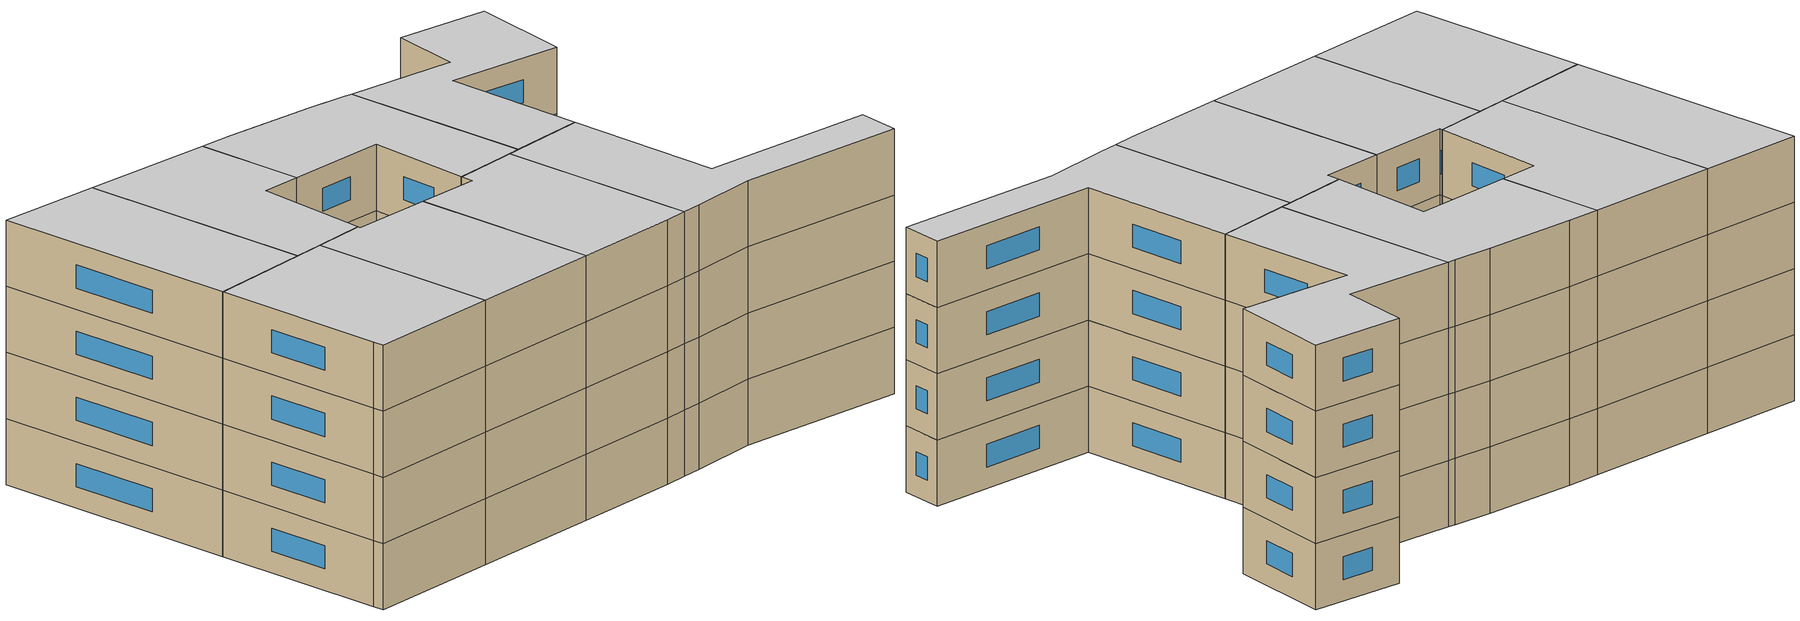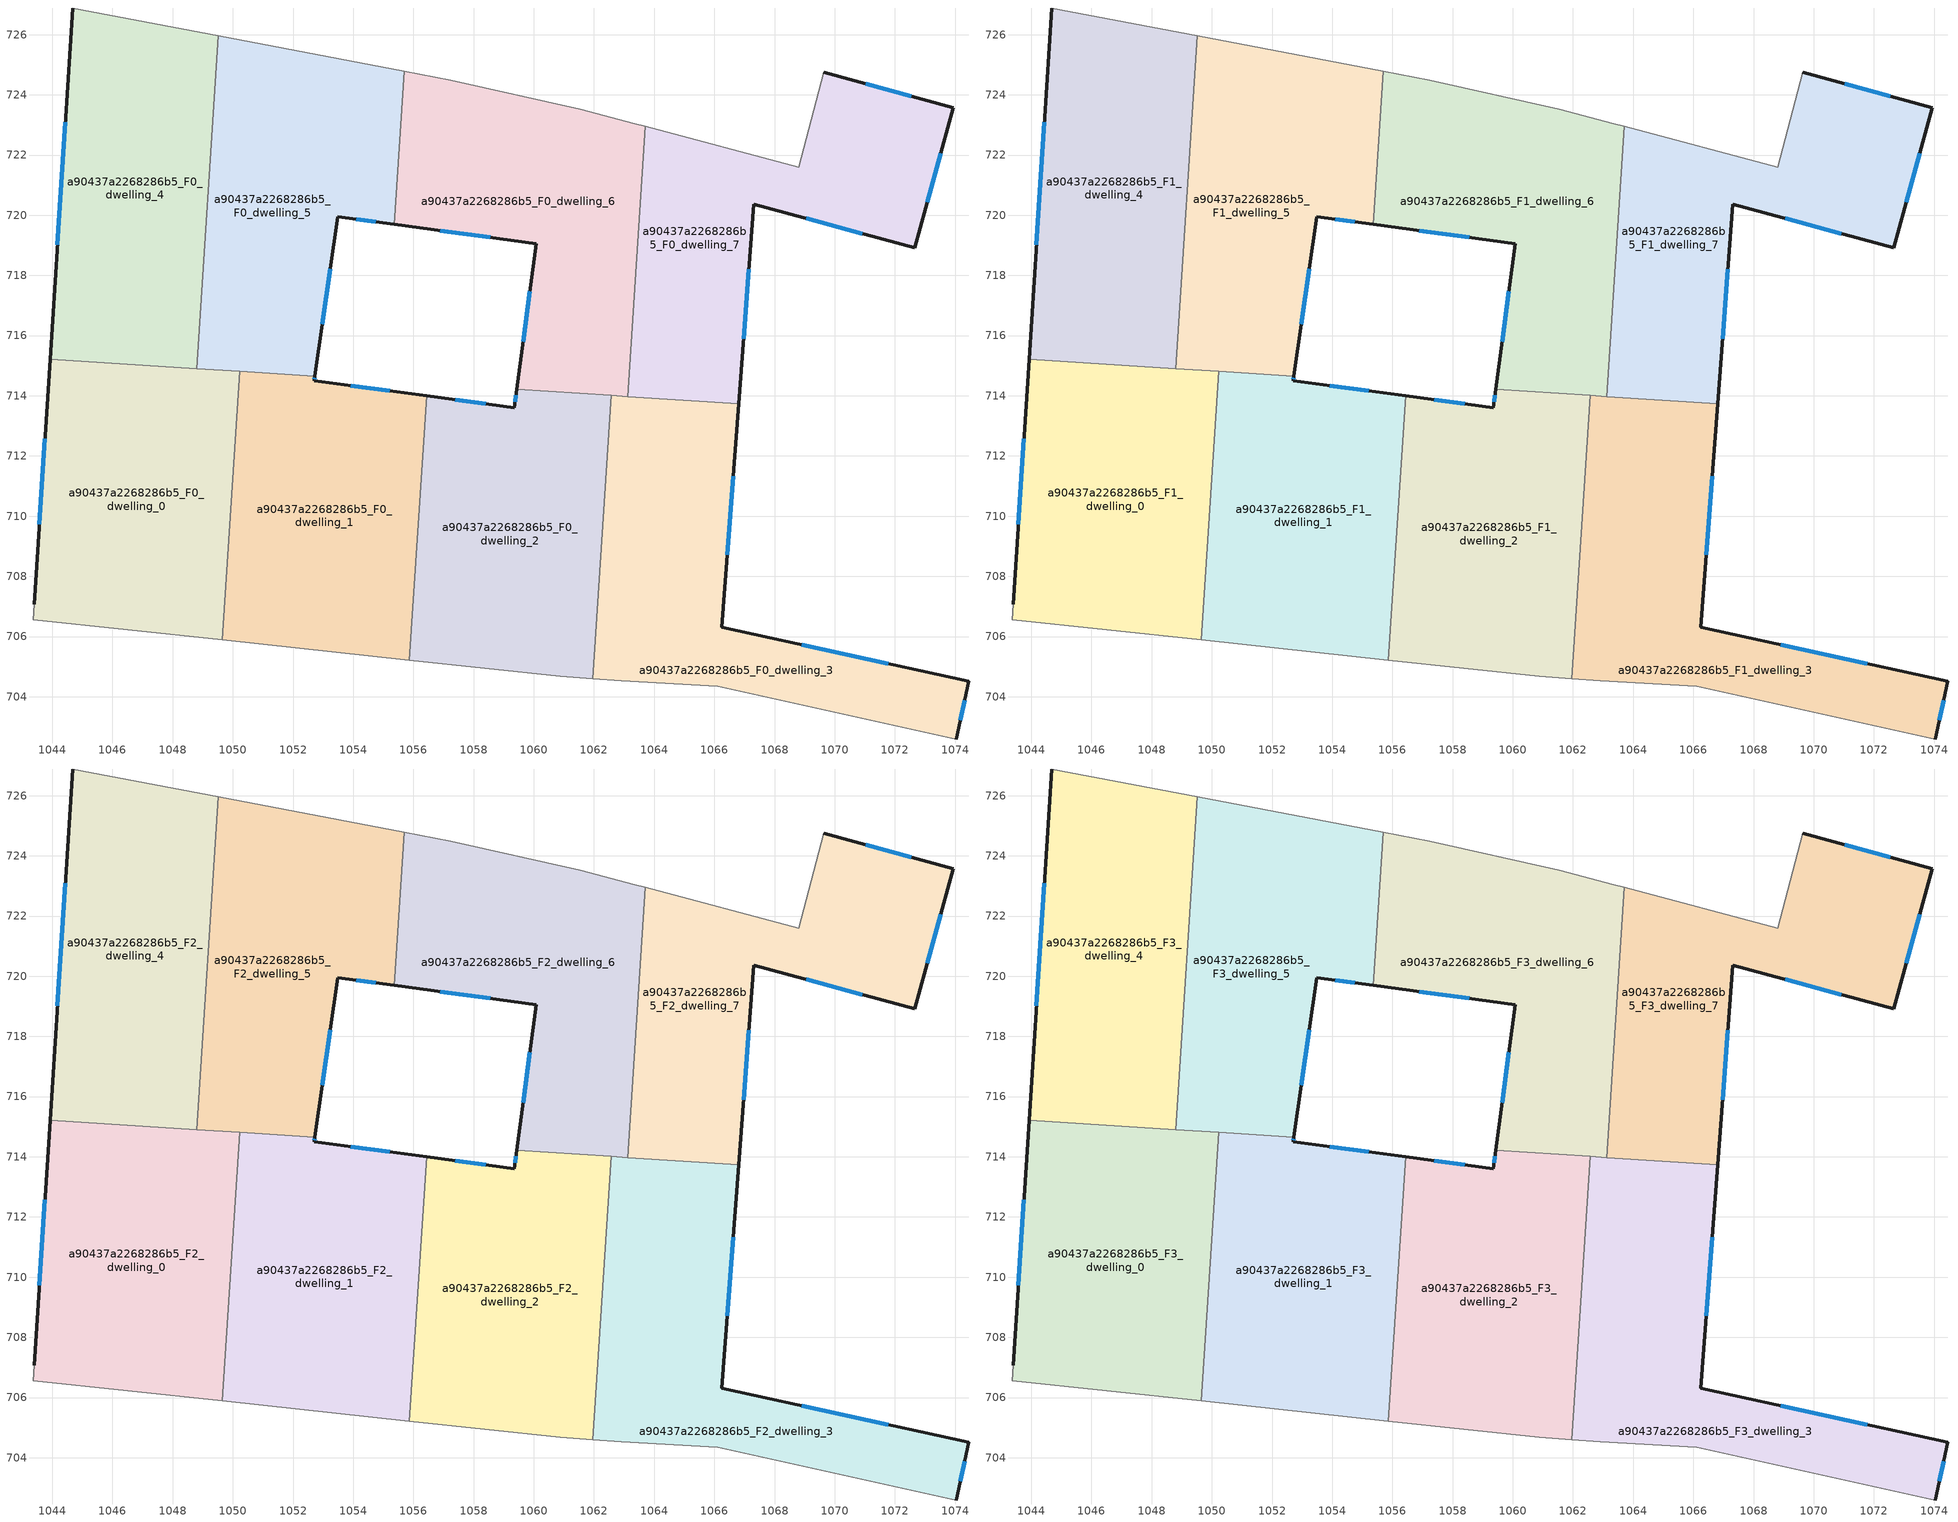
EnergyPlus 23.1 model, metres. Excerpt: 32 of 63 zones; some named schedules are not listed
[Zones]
a90437a2268286b5_F0_dwelling_0
 floor ground (EU_floor_Construction): 1050.23,714.81 1049.66,705.89 1043.37,706.57 1043.4,707.08 1043.93,715.22 z0
 wall outside (EU_wall_Construction): 1043.93,715.22 1043.4,707.08 z0:3
 wall to a90437a2268286b5_F0_dwelling_1 (EU_wall_Construction): 1049.66,705.89 1050.23,714.81 z0:3
 wall adiabatic (EU_wall_Construction): 1043.4,707.08 1043.37,706.57 1049.66,705.89 z0:3
 wall to a90437a2268286b5_F0_dwelling_4 (EU_wall_Construction): 1048.8,714.9 1043.93,715.22 z0:3
 wall to a90437a2268286b5_F0_dwelling_5 (EU_wall_Construction): 1050.23,714.81 1048.8,714.9 z0:3
 window (EU_Window_Construction): 1043.76,712.57 1043.57,709.72 z0.98:2.02
a90437a2268286b5_F0_dwelling_1
 floor ground (EU_floor_Construction): 1056.44,714 1055.87,705.22 1049.66,705.89 1050.23,714.81 1052.72,714.65 1052.7,714.5 z0
 wall outside (EU_wall_Construction): 1056.44,714 1052.7,714.5 1052.72,714.65 z0:3
 wall to a90437a2268286b5_F0_dwelling_2 (EU_wall_Construction): 1055.87,705.22 1056.44,714 z0:3
 wall adiabatic (EU_wall_Construction): 1049.66,705.89 1055.87,705.22 z0:3
 wall to a90437a2268286b5_F0_dwelling_5 (EU_wall_Construction): 1052.72,714.65 1050.23,714.81 z0:3
 window (EU_Window_Construction): 1052.71,714.55 1052.72,714.6 / 1055.22,714.16 1053.92,714.34 z0.98:2.02
a90437a2268286b5_F0_dwelling_2
 floor ground (EU_floor_Construction): 1062.57,714.01 1061.96,704.59 1060.88,704.67 1055.87,705.22 1056.44,714 1059.35,713.61 1059.43,714.21 z0
 wall outside (EU_wall_Construction): 1059.43,714.21 1059.35,713.61 1056.44,714 z0:3
 wall to a90437a2268286b5_F0_dwelling_3 (EU_wall_Construction): 1061.96,704.59 1062.57,714.01 z0:3
 wall adiabatic (EU_wall_Construction): 1055.87,705.22 1060.88,704.67 1061.96,704.59 z0:3
 wall to a90437a2268286b5_F0_dwelling_6 (EU_wall_Construction): 1062.57,714.01 1059.43,714.21 z0:3
 window (EU_Window_Construction): 1058.4,713.73 1057.39,713.87 / 1059.41,714.02 1059.38,713.8 z0.98:2.02
a90437a2268286b5_F0_dwelling_3
 floor ground (EU_floor_Construction): 1066.81,713.74 1066.24,706.3 1074.45,704.51 1074.03,702.59 1066.11,704.36 1062.9,704.53 1061.96,704.59 1062.57,714.01 z0
 wall outside (EU_wall_Construction): 1074.03,702.59 1074.45,704.51 1066.24,706.3 1066.81,713.74 z0:3
 wall adiabatic (EU_wall_Construction): 1061.96,704.59 1062.9,704.53 1066.11,704.36 1074.03,702.59 z0:3
 wall to a90437a2268286b5_F0_dwelling_7 (EU_wall_Construction): 1066.81,713.74 1063.13,713.97 z0:3
 wall to a90437a2268286b5_F0_dwelling_6 (EU_wall_Construction): 1063.13,713.97 1062.57,714.01 z0:3
 window (EU_Window_Construction): 1066.43,708.72 1066.62,711.32 / 1071.78,705.1 1068.91,705.72 / 1074.17,703.22 1074.31,703.89 z0.98:2.02
a90437a2268286b5_F0_dwelling_4
 floor ground (EU_floor_Construction): 1049.52,725.96 1048.8,714.9 1043.93,715.22 1044.68,726.88 z0
 wall outside (EU_wall_Construction): 1044.68,726.88 1043.93,715.22 z0:3
 wall to a90437a2268286b5_F0_dwelling_5 (EU_wall_Construction): 1048.8,714.9 1049.52,725.96 z0:3
 wall adiabatic (EU_wall_Construction): 1049.52,725.96 1044.68,726.88 z0:3
 window (EU_Window_Construction): 1044.44,723.09 1044.17,719.01 z0.98:2.02
a90437a2268286b5_F0_dwelling_5
 floor ground (EU_floor_Construction): 1055.69,724.78 1055.36,719.7 1053.49,719.96 1052.72,714.65 1048.8,714.9 1049.52,725.96 z0
 wall outside (EU_wall_Construction): 1052.72,714.65 1053.49,719.96 1055.36,719.7 z0:3
 wall adiabatic (EU_wall_Construction): 1055.69,724.78 1049.52,725.96 z0:3
 wall to a90437a2268286b5_F0_dwelling_6 (EU_wall_Construction): 1055.36,719.7 1055.69,724.78 z0:3
 window (EU_Window_Construction): 1054.1,719.87 1054.76,719.78 / 1052.97,716.37 1053.24,718.23 z0.98:2.02
a90437a2268286b5_F0_dwelling_6
 floor ground (EU_floor_Construction): 1063.36,723.04 1063.71,722.95 1063.13,713.97 1059.43,714.21 1060.08,719.05 1055.36,719.7 1055.69,724.78 1057.24,724.49 1061.54,723.52 z0
 wall outside (EU_wall_Construction): 1055.36,719.7 1060.08,719.05 1059.43,714.21 z0:3
 wall adiabatic (EU_wall_Construction): 1063.71,722.95 1063.36,723.04 1061.54,723.52 1057.24,724.49 1055.69,724.78 z0:3
 wall to a90437a2268286b5_F0_dwelling_7 (EU_wall_Construction): 1063.13,713.97 1063.71,722.95 z0:3
 window (EU_Window_Construction): 1059.87,717.48 1059.64,715.79 / 1056.9,719.49 1058.55,719.26 z0.98:2.02
a90437a2268286b5_F0_dwelling_7
 floor ground (EU_floor_Construction): 1073.93,723.57 1072.66,718.91 1067.31,720.36 1066.81,713.74 1063.13,713.97 1063.71,722.95 1068.8,721.59 1069.64,724.74 z0
 wall outside (EU_wall_Construction): 1066.81,713.74 1067.31,720.36 1072.66,718.91 1073.93,723.57 1069.64,724.74 z0:3
 wall adiabatic (EU_wall_Construction): 1069.64,724.74 1068.8,721.59 1063.71,722.95 z0:3
 window (EU_Window_Construction): 1066.97,715.89 1067.15,718.21 / 1072.54,723.95 1071.04,724.36 / 1073.07,720.43 1073.52,722.06 / 1069.05,719.89 1070.92,719.39 z0.98:2.02
a90437a2268286b5_F1_dwelling_0
 floor to a90437a2268286b5_F0_dwelling_0 (EU_floor_Construction): 1050.23,714.81 1049.66,705.89 1043.37,706.57 1043.4,707.08 1043.93,715.22 z3
 wall outside (EU_wall_Construction): 1043.93,715.22 1043.4,707.08 z3:6
 wall to a90437a2268286b5_F1_dwelling_1 (EU_wall_Construction): 1049.66,705.89 1050.23,714.81 z3:6
 wall adiabatic (EU_wall_Construction): 1043.4,707.08 1043.37,706.57 1049.66,705.89 z3:6
 wall to a90437a2268286b5_F1_dwelling_4 (EU_wall_Construction): 1048.8,714.9 1043.93,715.22 z3:6
 wall to a90437a2268286b5_F1_dwelling_5 (EU_wall_Construction): 1050.23,714.81 1048.8,714.9 z3:6
 window (EU_Window_Construction): 1043.76,712.57 1043.57,709.72 z3.98:5.02
a90437a2268286b5_F1_dwelling_1
 floor to a90437a2268286b5_F0_dwelling_1 (EU_floor_Construction): 1056.44,714 1055.87,705.22 1049.66,705.89 1050.23,714.81 1052.72,714.65 1052.7,714.5 z3
 wall outside (EU_wall_Construction): 1056.44,714 1052.7,714.5 1052.72,714.65 z3:6
 wall to a90437a2268286b5_F1_dwelling_2 (EU_wall_Construction): 1055.87,705.22 1056.44,714 z3:6
 wall adiabatic (EU_wall_Construction): 1049.66,705.89 1055.87,705.22 z3:6
 wall to a90437a2268286b5_F1_dwelling_5 (EU_wall_Construction): 1052.72,714.65 1050.23,714.81 z3:6
 window (EU_Window_Construction): 1052.71,714.55 1052.72,714.6 / 1055.22,714.16 1053.92,714.34 z3.98:5.02
a90437a2268286b5_F1_dwelling_2
 floor to a90437a2268286b5_F0_dwelling_2 (EU_floor_Construction): 1062.57,714.01 1061.96,704.59 1060.88,704.67 1055.87,705.22 1056.44,714 1059.35,713.61 1059.43,714.21 z3
 wall outside (EU_wall_Construction): 1059.43,714.21 1059.35,713.61 1056.44,714 z3:6
 wall to a90437a2268286b5_F1_dwelling_3 (EU_wall_Construction): 1061.96,704.59 1062.57,714.01 z3:6
 wall adiabatic (EU_wall_Construction): 1055.87,705.22 1060.88,704.67 1061.96,704.59 z3:6
 wall to a90437a2268286b5_F1_dwelling_6 (EU_wall_Construction): 1062.57,714.01 1059.43,714.21 z3:6
 window (EU_Window_Construction): 1058.4,713.73 1057.39,713.87 / 1059.41,714.02 1059.38,713.8 z3.98:5.02
a90437a2268286b5_F1_dwelling_3
 floor to a90437a2268286b5_F0_dwelling_3 (EU_floor_Construction): 1066.81,713.74 1066.24,706.3 1074.45,704.51 1074.03,702.59 1066.11,704.36 1062.9,704.53 1061.96,704.59 1062.57,714.01 z3
 wall outside (EU_wall_Construction): 1074.03,702.59 1074.45,704.51 1066.24,706.3 1066.81,713.74 z3:6
 wall adiabatic (EU_wall_Construction): 1061.96,704.59 1062.9,704.53 1066.11,704.36 1074.03,702.59 z3:6
 wall to a90437a2268286b5_F1_dwelling_7 (EU_wall_Construction): 1066.81,713.74 1063.13,713.97 z3:6
 wall to a90437a2268286b5_F1_dwelling_6 (EU_wall_Construction): 1063.13,713.97 1062.57,714.01 z3:6
 window (EU_Window_Construction): 1066.43,708.72 1066.62,711.32 / 1071.78,705.1 1068.91,705.72 / 1074.17,703.22 1074.31,703.89 z3.98:5.02
a90437a2268286b5_F1_dwelling_4
 floor to a90437a2268286b5_F0_dwelling_4 (EU_floor_Construction): 1049.52,725.96 1048.8,714.9 1043.93,715.22 1044.68,726.88 z3
 wall outside (EU_wall_Construction): 1044.68,726.88 1043.93,715.22 z3:6
 wall to a90437a2268286b5_F1_dwelling_5 (EU_wall_Construction): 1048.8,714.9 1049.52,725.96 z3:6
 wall adiabatic (EU_wall_Construction): 1049.52,725.96 1044.68,726.88 z3:6
 window (EU_Window_Construction): 1044.44,723.09 1044.17,719.01 z3.98:5.02
a90437a2268286b5_F1_dwelling_5
 floor to a90437a2268286b5_F0_dwelling_5 (EU_floor_Construction): 1055.69,724.78 1055.36,719.7 1053.49,719.96 1052.72,714.65 1048.8,714.9 1049.52,725.96 z3
 wall outside (EU_wall_Construction): 1052.72,714.65 1053.49,719.96 1055.36,719.7 z3:6
 wall adiabatic (EU_wall_Construction): 1055.69,724.78 1049.52,725.96 z3:6
 wall to a90437a2268286b5_F1_dwelling_6 (EU_wall_Construction): 1055.36,719.7 1055.69,724.78 z3:6
 window (EU_Window_Construction): 1054.1,719.87 1054.76,719.78 / 1052.97,716.37 1053.24,718.23 z3.98:5.02
a90437a2268286b5_F1_dwelling_6
 floor to a90437a2268286b5_F0_dwelling_6 (EU_floor_Construction): 1063.36,723.04 1063.71,722.95 1063.13,713.97 1059.43,714.21 1060.08,719.05 1055.36,719.7 1055.69,724.78 1057.24,724.49 1061.54,723.52 z3
 wall outside (EU_wall_Construction): 1055.36,719.7 1060.08,719.05 1059.43,714.21 z3:6
 wall adiabatic (EU_wall_Construction): 1063.71,722.95 1063.36,723.04 1061.54,723.52 1057.24,724.49 1055.69,724.78 z3:6
 wall to a90437a2268286b5_F1_dwelling_7 (EU_wall_Construction): 1063.13,713.97 1063.71,722.95 z3:6
 window (EU_Window_Construction): 1059.87,717.48 1059.64,715.79 / 1056.9,719.49 1058.55,719.26 z3.98:5.02
a90437a2268286b5_F1_dwelling_7
 floor to a90437a2268286b5_F0_dwelling_7 (EU_floor_Construction): 1073.93,723.57 1072.66,718.91 1067.31,720.36 1066.81,713.74 1063.13,713.97 1063.71,722.95 1068.8,721.59 1069.64,724.74 z3
 wall outside (EU_wall_Construction): 1066.81,713.74 1067.31,720.36 1072.66,718.91 1073.93,723.57 1069.64,724.74 z3:6
 wall adiabatic (EU_wall_Construction): 1069.64,724.74 1068.8,721.59 1063.71,722.95 z3:6
 window (EU_Window_Construction): 1066.97,715.89 1067.15,718.21 / 1072.54,723.95 1071.04,724.36 / 1073.07,720.43 1073.52,722.06 / 1069.05,719.89 1070.92,719.39 z3.98:5.02
a90437a2268286b5_F2_dwelling_0
 floor to a90437a2268286b5_F1_dwelling_0 (EU_floor_Construction): 1050.23,714.81 1049.66,705.89 1043.37,706.57 1043.4,707.08 1043.93,715.22 z6
 wall outside (EU_wall_Construction): 1043.93,715.22 1043.4,707.08 z6:9
 wall to a90437a2268286b5_F2_dwelling_1 (EU_wall_Construction): 1049.66,705.89 1050.23,714.81 z6:9
 wall adiabatic (EU_wall_Construction): 1043.4,707.08 1043.37,706.57 1049.66,705.89 z6:9
 wall to a90437a2268286b5_F2_dwelling_4 (EU_wall_Construction): 1048.8,714.9 1043.93,715.22 z6:9
 wall to a90437a2268286b5_F2_dwelling_5 (EU_wall_Construction): 1050.23,714.81 1048.8,714.9 z6:9
 window (EU_Window_Construction): 1043.76,712.57 1043.57,709.72 z6.98:8.02
a90437a2268286b5_F2_dwelling_1
 floor to a90437a2268286b5_F1_dwelling_1 (EU_floor_Construction): 1056.44,714 1055.87,705.22 1049.66,705.89 1050.23,714.81 1052.72,714.65 1052.7,714.5 z6
 wall outside (EU_wall_Construction): 1056.44,714 1052.7,714.5 1052.72,714.65 z6:9
 wall to a90437a2268286b5_F2_dwelling_2 (EU_wall_Construction): 1055.87,705.22 1056.44,714 z6:9
 wall adiabatic (EU_wall_Construction): 1049.66,705.89 1055.87,705.22 z6:9
 wall to a90437a2268286b5_F2_dwelling_5 (EU_wall_Construction): 1052.72,714.65 1050.23,714.81 z6:9
 window (EU_Window_Construction): 1052.71,714.55 1052.72,714.6 / 1055.22,714.16 1053.92,714.34 z6.98:8.02
a90437a2268286b5_F2_dwelling_2
 floor to a90437a2268286b5_F1_dwelling_2 (EU_floor_Construction): 1062.57,714.01 1061.96,704.59 1060.88,704.67 1055.87,705.22 1056.44,714 1059.35,713.61 1059.43,714.21 z6
 wall outside (EU_wall_Construction): 1059.43,714.21 1059.35,713.61 1056.44,714 z6:9
 wall to a90437a2268286b5_F2_dwelling_3 (EU_wall_Construction): 1061.96,704.59 1062.57,714.01 z6:9
 wall adiabatic (EU_wall_Construction): 1055.87,705.22 1060.88,704.67 1061.96,704.59 z6:9
 wall to a90437a2268286b5_F2_dwelling_6 (EU_wall_Construction): 1062.57,714.01 1059.43,714.21 z6:9
 window (EU_Window_Construction): 1058.4,713.73 1057.39,713.87 / 1059.41,714.02 1059.38,713.8 z6.98:8.02
a90437a2268286b5_F2_dwelling_3
 floor to a90437a2268286b5_F1_dwelling_3 (EU_floor_Construction): 1066.81,713.74 1066.24,706.3 1074.45,704.51 1074.03,702.59 1066.11,704.36 1062.9,704.53 1061.96,704.59 1062.57,714.01 z6
 wall outside (EU_wall_Construction): 1074.03,702.59 1074.45,704.51 1066.24,706.3 1066.81,713.74 z6:9
 wall adiabatic (EU_wall_Construction): 1061.96,704.59 1062.9,704.53 1066.11,704.36 1074.03,702.59 z6:9
 wall to a90437a2268286b5_F2_dwelling_7 (EU_wall_Construction): 1066.81,713.74 1063.13,713.97 z6:9
 wall to a90437a2268286b5_F2_dwelling_6 (EU_wall_Construction): 1063.13,713.97 1062.57,714.01 z6:9
 window (EU_Window_Construction): 1066.43,708.72 1066.62,711.32 / 1071.78,705.1 1068.91,705.72 / 1074.17,703.22 1074.31,703.89 z6.98:8.02
a90437a2268286b5_F2_dwelling_4
 floor to a90437a2268286b5_F1_dwelling_4 (EU_floor_Construction): 1049.52,725.96 1048.8,714.9 1043.93,715.22 1044.68,726.88 z6
 wall outside (EU_wall_Construction): 1044.68,726.88 1043.93,715.22 z6:9
 wall to a90437a2268286b5_F2_dwelling_5 (EU_wall_Construction): 1048.8,714.9 1049.52,725.96 z6:9
 wall adiabatic (EU_wall_Construction): 1049.52,725.96 1044.68,726.88 z6:9
 window (EU_Window_Construction): 1044.44,723.09 1044.17,719.01 z6.98:8.02
a90437a2268286b5_F2_dwelling_5
 floor to a90437a2268286b5_F1_dwelling_5 (EU_floor_Construction): 1055.69,724.78 1055.36,719.7 1053.49,719.96 1052.72,714.65 1048.8,714.9 1049.52,725.96 z6
 wall outside (EU_wall_Construction): 1052.72,714.65 1053.49,719.96 1055.36,719.7 z6:9
 wall adiabatic (EU_wall_Construction): 1055.69,724.78 1049.52,725.96 z6:9
 wall to a90437a2268286b5_F2_dwelling_6 (EU_wall_Construction): 1055.36,719.7 1055.69,724.78 z6:9
 window (EU_Window_Construction): 1054.1,719.87 1054.76,719.78 / 1052.97,716.37 1053.24,718.23 z6.98:8.02
a90437a2268286b5_F2_dwelling_6
 floor to a90437a2268286b5_F1_dwelling_6 (EU_floor_Construction): 1063.36,723.04 1063.71,722.95 1063.13,713.97 1059.43,714.21 1060.08,719.05 1055.36,719.7 1055.69,724.78 1057.24,724.49 1061.54,723.52 z6
 wall outside (EU_wall_Construction): 1055.36,719.7 1060.08,719.05 1059.43,714.21 z6:9
 wall adiabatic (EU_wall_Construction): 1063.71,722.95 1063.36,723.04 1061.54,723.52 1057.24,724.49 1055.69,724.78 z6:9
 wall to a90437a2268286b5_F2_dwelling_7 (EU_wall_Construction): 1063.13,713.97 1063.71,722.95 z6:9
 window (EU_Window_Construction): 1059.87,717.48 1059.64,715.79 / 1056.9,719.49 1058.55,719.26 z6.98:8.02
a90437a2268286b5_F2_dwelling_7
 floor to a90437a2268286b5_F1_dwelling_7 (EU_floor_Construction): 1073.93,723.57 1072.66,718.91 1067.31,720.36 1066.81,713.74 1063.13,713.97 1063.71,722.95 1068.8,721.59 1069.64,724.74 z6
 wall outside (EU_wall_Construction): 1066.81,713.74 1067.31,720.36 1072.66,718.91 1073.93,723.57 1069.64,724.74 z6:9
 wall adiabatic (EU_wall_Construction): 1069.64,724.74 1068.8,721.59 1063.71,722.95 z6:9
 window (EU_Window_Construction): 1066.97,715.89 1067.15,718.21 / 1072.54,723.95 1071.04,724.36 / 1073.07,720.43 1073.52,722.06 / 1069.05,719.89 1070.92,719.39 z6.98:8.02
a90437a2268286b5_F3_dwelling_0
 floor to a90437a2268286b5_F2_dwelling_0 (EU_floor_Construction): 1050.23,714.81 1049.66,705.89 1043.37,706.57 1043.4,707.08 1043.93,715.22 z9
 wall outside (EU_wall_Construction): 1043.93,715.22 1043.4,707.08 z9:12
 wall to a90437a2268286b5_F3_dwelling_1 (EU_wall_Construction): 1049.66,705.89 1050.23,714.81 z9:12
 wall adiabatic (EU_wall_Construction): 1043.4,707.08 1043.37,706.57 1049.66,705.89 z9:12
 wall to a90437a2268286b5_F3_dwelling_4 (EU_wall_Construction): 1048.8,714.9 1043.93,715.22 z9:12
 wall to a90437a2268286b5_F3_dwelling_5 (EU_wall_Construction): 1050.23,714.81 1048.8,714.9 z9:12
 window (EU_Window_Construction): 1043.76,712.57 1043.57,709.72 z9.98:11.02
 ceiling to a90437a2268286b5_F4_dwelling_0 (EU_floor_Construction): 1049.66,705.89 1050.23,714.81 1043.93,715.22 1043.4,707.08 1043.37,706.57 z12
a90437a2268286b5_F3_dwelling_1
 floor to a90437a2268286b5_F2_dwelling_1 (EU_floor_Construction): 1056.44,714 1055.87,705.22 1049.66,705.89 1050.23,714.81 1052.72,714.65 1052.7,714.5 z9
 wall outside (EU_wall_Construction): 1056.44,714 1052.7,714.5 1052.72,714.65 z9:12
 wall to a90437a2268286b5_F3_dwelling_2 (EU_wall_Construction): 1055.87,705.22 1056.44,714 z9:12
 wall adiabatic (EU_wall_Construction): 1049.66,705.89 1055.87,705.22 z9:12
 wall to a90437a2268286b5_F3_dwelling_5 (EU_wall_Construction): 1052.72,714.65 1050.23,714.81 z9:12
 window (EU_Window_Construction): 1052.71,714.55 1052.72,714.6 / 1055.22,714.16 1053.92,714.34 z9.98:11.02
 ceiling to a90437a2268286b5_F4_dwelling_1 (EU_floor_Construction): 1055.87,705.22 1056.44,714 1052.7,714.5 1052.72,714.65 1050.23,714.81 1049.66,705.89 z12
a90437a2268286b5_F3_dwelling_2
 floor to a90437a2268286b5_F2_dwelling_2 (EU_floor_Construction): 1062.57,714.01 1061.96,704.59 1060.88,704.67 1055.87,705.22 1056.44,714 1059.35,713.61 1059.43,714.21 z9
 wall outside (EU_wall_Construction): 1059.43,714.21 1059.35,713.61 1056.44,714 z9:12
 wall to a90437a2268286b5_F3_dwelling_3 (EU_wall_Construction): 1061.96,704.59 1062.57,714.01 z9:12
 wall adiabatic (EU_wall_Construction): 1055.87,705.22 1060.88,704.67 1061.96,704.59 z9:12
 wall to a90437a2268286b5_F3_dwelling_6 (EU_wall_Construction): 1062.57,714.01 1059.43,714.21 z9:12
 window (EU_Window_Construction): 1058.4,713.73 1057.39,713.87 / 1059.41,714.02 1059.38,713.8 z9.98:11.02
 ceiling to a90437a2268286b5_F4_dwelling_2 (EU_floor_Construction): 1061.96,704.59 1062.57,714.01 1059.43,714.21 1059.35,713.61 1056.44,714 1055.87,705.22 1060.88,704.67 z12
a90437a2268286b5_F3_dwelling_3
 floor to a90437a2268286b5_F2_dwelling_3 (EU_floor_Construction): 1066.81,713.74 1066.24,706.3 1074.45,704.51 1074.03,702.59 1066.11,704.36 1062.9,704.53 1061.96,704.59 1062.57,714.01 z9
 wall outside (EU_wall_Construction): 1074.03,702.59 1074.45,704.51 1066.24,706.3 1066.81,713.74 z9:12
 wall adiabatic (EU_wall_Construction): 1061.96,704.59 1062.9,704.53 1066.11,704.36 1074.03,702.59 z9:12
 wall to a90437a2268286b5_F3_dwelling_7 (EU_wall_Construction): 1066.81,713.74 1063.13,713.97 z9:12
 wall to a90437a2268286b5_F3_dwelling_6 (EU_wall_Construction): 1063.13,713.97 1062.57,714.01 z9:12
 window (EU_Window_Construction): 1066.43,708.72 1066.62,711.32 / 1071.78,705.1 1068.91,705.72 / 1074.17,703.22 1074.31,703.89 z9.98:11.02
 ceiling to a90437a2268286b5_F4_dwelling_3 (EU_floor_Construction): 1074.03,702.59 1074.45,704.51 1066.24,706.3 1066.81,713.74 1062.57,714.01 1061.96,704.59 1062.9,704.53 1066.11,704.36 z12
a90437a2268286b5_F3_dwelling_4
 floor to a90437a2268286b5_F2_dwelling_4 (EU_floor_Construction): 1049.52,725.96 1048.8,714.9 1043.93,715.22 1044.68,726.88 z9
 wall outside (EU_wall_Construction): 1044.68,726.88 1043.93,715.22 z9:12
 wall to a90437a2268286b5_F3_dwelling_5 (EU_wall_Construction): 1048.8,714.9 1049.52,725.96 z9:12
 wall adiabatic (EU_wall_Construction): 1049.52,725.96 1044.68,726.88 z9:12
 window (EU_Window_Construction): 1044.44,723.09 1044.17,719.01 z9.98:11.02
 ceiling to a90437a2268286b5_F4_dwelling_4 (EU_floor_Construction): 1048.8,714.9 1049.52,725.96 1044.68,726.88 1043.93,715.22 z12
a90437a2268286b5_F3_dwelling_5
 floor to a90437a2268286b5_F2_dwelling_5 (EU_floor_Construction): 1055.69,724.78 1055.36,719.7 1053.49,719.96 1052.72,714.65 1048.8,714.9 1049.52,725.96 z9
 wall outside (EU_wall_Construction): 1052.72,714.65 1053.49,719.96 1055.36,719.7 z9:12
 wall adiabatic (EU_wall_Construction): 1055.69,724.78 1049.52,725.96 z9:12
 wall to a90437a2268286b5_F3_dwelling_6 (EU_wall_Construction): 1055.36,719.7 1055.69,724.78 z9:12
 window (EU_Window_Construction): 1054.1,719.87 1054.76,719.78 / 1052.97,716.37 1053.24,718.23 z9.98:11.02
 ceiling to a90437a2268286b5_F4_dwelling_5 (EU_floor_Construction): 1052.72,714.65 1053.49,719.96 1055.36,719.7 1055.69,724.78 1049.52,725.96 1048.8,714.9 z12
a90437a2268286b5_F3_dwelling_6
 floor to a90437a2268286b5_F2_dwelling_6 (EU_floor_Construction): 1063.36,723.04 1063.71,722.95 1063.13,713.97 1059.43,714.21 1060.08,719.05 1055.36,719.7 1055.69,724.78 1057.24,724.49 1061.54,723.52 z9
 wall outside (EU_wall_Construction): 1055.36,719.7 1060.08,719.05 1059.43,714.21 z9:12
 wall adiabatic (EU_wall_Construction): 1063.71,722.95 1063.36,723.04 1061.54,723.52 1057.24,724.49 1055.69,724.78 z9:12
 wall to a90437a2268286b5_F3_dwelling_7 (EU_wall_Construction): 1063.13,713.97 1063.71,722.95 z9:12
 window (EU_Window_Construction): 1059.87,717.48 1059.64,715.79 / 1056.9,719.49 1058.55,719.26 z9.98:11.02
 ceiling to a90437a2268286b5_F4_dwelling_6 (EU_floor_Construction): 1063.13,713.97 1063.71,722.95 1063.36,723.04 1061.54,723.52 1057.24,724.49 1055.69,724.78 1055.36,719.7 1060.08,719.05 1059.43,714.21 z12
a90437a2268286b5_F3_dwelling_7
 floor to a90437a2268286b5_F2_dwelling_7 (EU_floor_Construction): 1073.93,723.57 1072.66,718.91 1067.31,720.36 1066.81,713.74 1063.13,713.97 1063.71,722.95 1068.8,721.59 1069.64,724.74 z9
 wall outside (EU_wall_Construction): 1066.81,713.74 1067.31,720.36 1072.66,718.91 1073.93,723.57 1069.64,724.74 z9:12
 wall adiabatic (EU_wall_Construction): 1069.64,724.74 1068.8,721.59 1063.71,722.95 z9:12
 window (EU_Window_Construction): 1066.97,715.89 1067.15,718.21 / 1072.54,723.95 1071.04,724.36 / 1073.07,720.43 1073.52,722.06 / 1069.05,719.89 1070.92,719.39 z9.98:11.02
 ceiling to a90437a2268286b5_F4_dwelling_7 (EU_floor_Construction): 1072.66,718.91 1073.93,723.57 1069.64,724.74 1068.8,721.59 1063.71,722.95 1063.13,713.97 1066.81,713.74 1067.31,720.36 z12
[Building]
EU S2 Campaign: North Axis=0; Terrain=City; Solar Distribution=FullExterior
[Site:Location]
Bologna: Latitude=44.5; Longitude=11.25; Time Zone=1; Elevation=37
[SizingPeriod:WeatherFileDays]
AnnualSizingPeriod: Begin Month=1; Begin Day of Month=1; End Month=12; End Day of Month=31; Day of Week for Start Day=Monday; Use Weather File Daylight Saving Period=No; Use Weather File Rain and Snow Indicators=No
[MATERIAL]
EU_InternalMass_Material: Roughness=MediumRough; Thickness=0.1; Conductivity=1; Density=1800; Specific Heat=900; Thermal Absorptance=0.9; Solar Absorptance=0.7; Visible Absorptance=0.7
[MATERIAL:NOMASS] Roughness=MediumRough; Thermal Absorptance=0.9; Solar Absorptance=0.7; Visible Absorptance=0.7
Name | Thermal Resistance
EU_wall_NoMass | 0.905828
EU_floor_NoMass | 0.67114
[WINDOWMATERIAL:SIMPLEGLAZINGSYSTEM]
EU_Window_SimpleGlazing: UFactor=4.52486; Solar Heat Gain Coefficient=0.85; Visible Transmittance=0.85
[CONSTRUCTION]
EU_wall_Construction: EU_wall_NoMass
EU_floor_Construction: EU_floor_NoMass
EU_Window_Construction: EU_Window_SimpleGlazing
EU_InternalMass_Construction: EU_InternalMass_Material
[ZONE] Type=1; Multiplier=1; Ceiling Height=autocalculate; Floor Area=autocalculate; Part of Total Floor Area=Yes
Name | Volume
a90437a2268286b5_F0_dwelling_0; a90437a2268286b5_F1_dwelling_0; a90437a2268286b5_F2_dwelling_0; a90437a2268286b5_F3_dwelling_0 | 166.869
a90437a2268286b5_F0_dwelling_1; a90437a2268286b5_F1_dwelling_1; a90437a2268286b5_F2_dwelling_1; a90437a2268286b5_F3_dwelling_1; a90437a2268286b5_F0_dwelling_2; a90437a2268286b5_F1_dwelling_2; a90437a2268286b5_F2_dwelling_2; a90437a2268286b5_F3_dwelling_2 | 166.868
a90437a2268286b5_F0_dwelling_3; a90437a2268286b5_F1_dwelling_3; a90437a2268286b5_F2_dwelling_3; a90437a2268286b5_F3_dwelling_3 | 166.902
a90437a2268286b5_F0_dwelling_4; a90437a2268286b5_F1_dwelling_4; a90437a2268286b5_F2_dwelling_4; a90437a2268286b5_F3_dwelling_4; a90437a2268286b5_F0_dwelling_7; a90437a2268286b5_F1_dwelling_7; a90437a2268286b5_F2_dwelling_7; a90437a2268286b5_F3_dwelling_7 | 166.89
a90437a2268286b5_F0_dwelling_5; a90437a2268286b5_F1_dwelling_5; a90437a2268286b5_F2_dwelling_5; a90437a2268286b5_F3_dwelling_5 | 166.877
a90437a2268286b5_F0_dwelling_6; a90437a2268286b5_F1_dwelling_6; a90437a2268286b5_F2_dwelling_6; a90437a2268286b5_F3_dwelling_6 | 166.88
[INTERNALMASS] Construction=EU_InternalMass_Construction
Name | Zone or ZoneList | Surface Area
a90437a2268286b5_F0_dwelling_0_EU_InternalMass | a90437a2268286b5_F0_dwelling_0 | 55.6231
a90437a2268286b5_F0_dwelling_1_EU_InternalMass | a90437a2268286b5_F0_dwelling_1 | 55.6227
a90437a2268286b5_F0_dwelling_2_EU_InternalMass | a90437a2268286b5_F0_dwelling_2 | 55.6225
a90437a2268286b5_F0_dwelling_3_EU_InternalMass | a90437a2268286b5_F0_dwelling_3 | 55.6339
a90437a2268286b5_F0_dwelling_4_EU_InternalMass | a90437a2268286b5_F0_dwelling_4 | 55.63
a90437a2268286b5_F0_dwelling_5_EU_InternalMass | a90437a2268286b5_F0_dwelling_5 | 55.6256
a90437a2268286b5_F0_dwelling_6_EU_InternalMass | a90437a2268286b5_F0_dwelling_6 | 55.6267
a90437a2268286b5_F0_dwelling_7_EU_InternalMass | a90437a2268286b5_F0_dwelling_7 | 55.6302
a90437a2268286b5_F1_dwelling_0_EU_InternalMass | a90437a2268286b5_F1_dwelling_0 | 55.6231
a90437a2268286b5_F1_dwelling_1_EU_InternalMass | a90437a2268286b5_F1_dwelling_1 | 55.6227
a90437a2268286b5_F1_dwelling_2_EU_InternalMass | a90437a2268286b5_F1_dwelling_2 | 55.6225
a90437a2268286b5_F1_dwelling_3_EU_InternalMass | a90437a2268286b5_F1_dwelling_3 | 55.6339
a90437a2268286b5_F1_dwelling_4_EU_InternalMass | a90437a2268286b5_F1_dwelling_4 | 55.63
a90437a2268286b5_F1_dwelling_5_EU_InternalMass | a90437a2268286b5_F1_dwelling_5 | 55.6256
a90437a2268286b5_F1_dwelling_6_EU_InternalMass | a90437a2268286b5_F1_dwelling_6 | 55.6267
a90437a2268286b5_F1_dwelling_7_EU_InternalMass | a90437a2268286b5_F1_dwelling_7 | 55.6302
a90437a2268286b5_F2_dwelling_0_EU_InternalMass | a90437a2268286b5_F2_dwelling_0 | 55.6231
a90437a2268286b5_F2_dwelling_1_EU_InternalMass | a90437a2268286b5_F2_dwelling_1 | 55.6227
a90437a2268286b5_F2_dwelling_2_EU_InternalMass | a90437a2268286b5_F2_dwelling_2 | 55.6225
a90437a2268286b5_F2_dwelling_3_EU_InternalMass | a90437a2268286b5_F2_dwelling_3 | 55.6339
a90437a2268286b5_F2_dwelling_4_EU_InternalMass | a90437a2268286b5_F2_dwelling_4 | 55.63
a90437a2268286b5_F2_dwelling_5_EU_InternalMass | a90437a2268286b5_F2_dwelling_5 | 55.6256
a90437a2268286b5_F2_dwelling_6_EU_InternalMass | a90437a2268286b5_F2_dwelling_6 | 55.6267
a90437a2268286b5_F2_dwelling_7_EU_InternalMass | a90437a2268286b5_F2_dwelling_7 | 55.6302
a90437a2268286b5_F3_dwelling_0_EU_InternalMass | a90437a2268286b5_F3_dwelling_0 | 55.6231
a90437a2268286b5_F3_dwelling_1_EU_InternalMass | a90437a2268286b5_F3_dwelling_1 | 55.6227
a90437a2268286b5_F3_dwelling_2_EU_InternalMass | a90437a2268286b5_F3_dwelling_2 | 55.6225
a90437a2268286b5_F3_dwelling_3_EU_InternalMass | a90437a2268286b5_F3_dwelling_3 | 55.6339
a90437a2268286b5_F3_dwelling_4_EU_InternalMass | a90437a2268286b5_F3_dwelling_4 | 55.63
a90437a2268286b5_F3_dwelling_5_EU_InternalMass | a90437a2268286b5_F3_dwelling_5 | 55.6256
a90437a2268286b5_F3_dwelling_6_EU_InternalMass | a90437a2268286b5_F3_dwelling_6 | 55.6267
a90437a2268286b5_F3_dwelling_7_EU_InternalMass | a90437a2268286b5_F3_dwelling_7 | 55.6302
[OTHEREQUIPMENT] Fuel Type=Electricity; Design Level Calculation Method=Watts/Area; Power per Zone Floor Area=1; Fraction Latent=0; Fraction Radiant=0; Fraction Lost=0; Carbon Dioxide Generation Rate=0; EndUse Subcategory=EU_Step8_InternalGains
Name | Zone or ZoneList or Space or SpaceList | Schedule
EU_Step8_InternalGain_a90437a2268286b5_F0_dwelling_0_f000 | a90437a2268286b5_F0_dwelling_0 | EU_Step8_GainSchedule_a90437a2268286b5_F0_dwelling_0_f000
EU_Step8_InternalGain_a90437a2268286b5_F0_dwelling_1_f000 | a90437a2268286b5_F0_dwelling_1 | EU_Step8_GainSchedule_a90437a2268286b5_F0_dwelling_1_f000
EU_Step8_InternalGain_a90437a2268286b5_F0_dwelling_2_f000 | a90437a2268286b5_F0_dwelling_2 | EU_Step8_GainSchedule_a90437a2268286b5_F0_dwelling_2_f000
EU_Step8_InternalGain_a90437a2268286b5_F0_dwelling_3_f000 | a90437a2268286b5_F0_dwelling_3 | EU_Step8_GainSchedule_a90437a2268286b5_F0_dwelling_3_f000
EU_Step8_InternalGain_a90437a2268286b5_F0_dwelling_4_f000 | a90437a2268286b5_F0_dwelling_4 | EU_Step8_GainSchedule_a90437a2268286b5_F0_dwelling_4_f000
EU_Step8_InternalGain_a90437a2268286b5_F0_dwelling_5_f000 | a90437a2268286b5_F0_dwelling_5 | EU_Step8_GainSchedule_a90437a2268286b5_F0_dwelling_5_f000
EU_Step8_InternalGain_a90437a2268286b5_F0_dwelling_6_f000 | a90437a2268286b5_F0_dwelling_6 | EU_Step8_GainSchedule_a90437a2268286b5_F0_dwelling_6_f000
EU_Step8_InternalGain_a90437a2268286b5_F0_dwelling_7_f000 | a90437a2268286b5_F0_dwelling_7 | EU_Step8_GainSchedule_a90437a2268286b5_F0_dwelling_7_f000
EU_Step8_InternalGain_a90437a2268286b5_F1_dwelling_0_f000 | a90437a2268286b5_F1_dwelling_0 | EU_Step8_GainSchedule_a90437a2268286b5_F1_dwelling_0_f000
EU_Step8_InternalGain_a90437a2268286b5_F1_dwelling_1_f000 | a90437a2268286b5_F1_dwelling_1 | EU_Step8_GainSchedule_a90437a2268286b5_F1_dwelling_1_f000
EU_Step8_InternalGain_a90437a2268286b5_F1_dwelling_2_f000 | a90437a2268286b5_F1_dwelling_2 | EU_Step8_GainSchedule_a90437a2268286b5_F1_dwelling_2_f000
EU_Step8_InternalGain_a90437a2268286b5_F1_dwelling_3_f000 | a90437a2268286b5_F1_dwelling_3 | EU_Step8_GainSchedule_a90437a2268286b5_F1_dwelling_3_f000
EU_Step8_InternalGain_a90437a2268286b5_F1_dwelling_4_f000 | a90437a2268286b5_F1_dwelling_4 | EU_Step8_GainSchedule_a90437a2268286b5_F1_dwelling_4_f000
EU_Step8_InternalGain_a90437a2268286b5_F1_dwelling_5_f000 | a90437a2268286b5_F1_dwelling_5 | EU_Step8_GainSchedule_a90437a2268286b5_F1_dwelling_5_f000
EU_Step8_InternalGain_a90437a2268286b5_F1_dwelling_6_f000 | a90437a2268286b5_F1_dwelling_6 | EU_Step8_GainSchedule_a90437a2268286b5_F1_dwelling_6_f000
EU_Step8_InternalGain_a90437a2268286b5_F1_dwelling_7_f000 | a90437a2268286b5_F1_dwelling_7 | EU_Step8_GainSchedule_a90437a2268286b5_F1_dwelling_7_f000
EU_Step8_InternalGain_a90437a2268286b5_F2_dwelling_0_f000 | a90437a2268286b5_F2_dwelling_0 | EU_Step8_GainSchedule_a90437a2268286b5_F2_dwelling_0_f000
EU_Step8_InternalGain_a90437a2268286b5_F2_dwelling_1_f000 | a90437a2268286b5_F2_dwelling_1 | EU_Step8_GainSchedule_a90437a2268286b5_F2_dwelling_1_f000
EU_Step8_InternalGain_a90437a2268286b5_F2_dwelling_2_f000 | a90437a2268286b5_F2_dwelling_2 | EU_Step8_GainSchedule_a90437a2268286b5_F2_dwelling_2_f000
EU_Step8_InternalGain_a90437a2268286b5_F2_dwelling_3_f000 | a90437a2268286b5_F2_dwelling_3 | EU_Step8_GainSchedule_a90437a2268286b5_F2_dwelling_3_f000
EU_Step8_InternalGain_a90437a2268286b5_F2_dwelling_4_f000 | a90437a2268286b5_F2_dwelling_4 | EU_Step8_GainSchedule_a90437a2268286b5_F2_dwelling_4_f000
EU_Step8_InternalGain_a90437a2268286b5_F2_dwelling_5_f000 | a90437a2268286b5_F2_dwelling_5 | EU_Step8_GainSchedule_a90437a2268286b5_F2_dwelling_5_f000
EU_Step8_InternalGain_a90437a2268286b5_F2_dwelling_6_f000 | a90437a2268286b5_F2_dwelling_6 | EU_Step8_GainSchedule_a90437a2268286b5_F2_dwelling_6_f000
EU_Step8_InternalGain_a90437a2268286b5_F2_dwelling_7_f000 | a90437a2268286b5_F2_dwelling_7 | EU_Step8_GainSchedule_a90437a2268286b5_F2_dwelling_7_f000
EU_Step8_InternalGain_a90437a2268286b5_F3_dwelling_0_f000 | a90437a2268286b5_F3_dwelling_0 | EU_Step8_GainSchedule_a90437a2268286b5_F3_dwelling_0_f000
EU_Step8_InternalGain_a90437a2268286b5_F3_dwelling_1_f000 | a90437a2268286b5_F3_dwelling_1 | EU_Step8_GainSchedule_a90437a2268286b5_F3_dwelling_1_f000
EU_Step8_InternalGain_a90437a2268286b5_F3_dwelling_2_f000 | a90437a2268286b5_F3_dwelling_2 | EU_Step8_GainSchedule_a90437a2268286b5_F3_dwelling_2_f000
EU_Step8_InternalGain_a90437a2268286b5_F3_dwelling_3_f000 | a90437a2268286b5_F3_dwelling_3 | EU_Step8_GainSchedule_a90437a2268286b5_F3_dwelling_3_f000
EU_Step8_InternalGain_a90437a2268286b5_F3_dwelling_4_f000 | a90437a2268286b5_F3_dwelling_4 | EU_Step8_GainSchedule_a90437a2268286b5_F3_dwelling_4_f000
EU_Step8_InternalGain_a90437a2268286b5_F3_dwelling_5_f000 | a90437a2268286b5_F3_dwelling_5 | EU_Step8_GainSchedule_a90437a2268286b5_F3_dwelling_5_f000
EU_Step8_InternalGain_a90437a2268286b5_F3_dwelling_6_f000 | a90437a2268286b5_F3_dwelling_6 | EU_Step8_GainSchedule_a90437a2268286b5_F3_dwelling_6_f000
EU_Step8_InternalGain_a90437a2268286b5_F3_dwelling_7_f000 | a90437a2268286b5_F3_dwelling_7 | EU_Step8_GainSchedule_a90437a2268286b5_F3_dwelling_7_f000
[ZONEVENTILATION:DESIGNFLOWRATE] Schedule=EU_AlwaysOn; Design Flow Rate Calculation Method=AirChanges/Hour; Air Changes per Hour=0.73129; Ventilation Type=Natural; Fan Pressure Rise=0; Fan Total Efficiency=1; Constant Term Coefficient=1; Temperature Term Coefficient=0; Velocity Term Coefficient=0; Velocity Squared Term Coefficient=0; Minimum Indoor Temperature=-100; Maximum Indoor Temperature=100; Delta Temperature=-100; Minimum Outdoor Temperature=-100; Maximum Outdoor Temperature=100; Maximum Wind Speed=40
Name | Zone or ZoneList or Space or SpaceList
EU_ConstantAir_a90437a2268286b5_F0_dwelling_0 | a90437a2268286b5_F0_dwelling_0
EU_ConstantAir_a90437a2268286b5_F0_dwelling_1 | a90437a2268286b5_F0_dwelling_1
EU_ConstantAir_a90437a2268286b5_F0_dwelling_2 | a90437a2268286b5_F0_dwelling_2
EU_ConstantAir_a90437a2268286b5_F0_dwelling_3 | a90437a2268286b5_F0_dwelling_3
EU_ConstantAir_a90437a2268286b5_F0_dwelling_4 | a90437a2268286b5_F0_dwelling_4
EU_ConstantAir_a90437a2268286b5_F0_dwelling_5 | a90437a2268286b5_F0_dwelling_5
EU_ConstantAir_a90437a2268286b5_F0_dwelling_6 | a90437a2268286b5_F0_dwelling_6
EU_ConstantAir_a90437a2268286b5_F0_dwelling_7 | a90437a2268286b5_F0_dwelling_7
EU_ConstantAir_a90437a2268286b5_F1_dwelling_0 | a90437a2268286b5_F1_dwelling_0
EU_ConstantAir_a90437a2268286b5_F1_dwelling_1 | a90437a2268286b5_F1_dwelling_1
EU_ConstantAir_a90437a2268286b5_F1_dwelling_2 | a90437a2268286b5_F1_dwelling_2
EU_ConstantAir_a90437a2268286b5_F1_dwelling_3 | a90437a2268286b5_F1_dwelling_3
EU_ConstantAir_a90437a2268286b5_F1_dwelling_4 | a90437a2268286b5_F1_dwelling_4
EU_ConstantAir_a90437a2268286b5_F1_dwelling_5 | a90437a2268286b5_F1_dwelling_5
EU_ConstantAir_a90437a2268286b5_F1_dwelling_6 | a90437a2268286b5_F1_dwelling_6
EU_ConstantAir_a90437a2268286b5_F1_dwelling_7 | a90437a2268286b5_F1_dwelling_7
EU_ConstantAir_a90437a2268286b5_F2_dwelling_0 | a90437a2268286b5_F2_dwelling_0
EU_ConstantAir_a90437a2268286b5_F2_dwelling_1 | a90437a2268286b5_F2_dwelling_1
EU_ConstantAir_a90437a2268286b5_F2_dwelling_2 | a90437a2268286b5_F2_dwelling_2
EU_ConstantAir_a90437a2268286b5_F2_dwelling_3 | a90437a2268286b5_F2_dwelling_3
EU_ConstantAir_a90437a2268286b5_F2_dwelling_4 | a90437a2268286b5_F2_dwelling_4
EU_ConstantAir_a90437a2268286b5_F2_dwelling_5 | a90437a2268286b5_F2_dwelling_5
EU_ConstantAir_a90437a2268286b5_F2_dwelling_6 | a90437a2268286b5_F2_dwelling_6
EU_ConstantAir_a90437a2268286b5_F2_dwelling_7 | a90437a2268286b5_F2_dwelling_7
EU_ConstantAir_a90437a2268286b5_F3_dwelling_0 | a90437a2268286b5_F3_dwelling_0
EU_ConstantAir_a90437a2268286b5_F3_dwelling_1 | a90437a2268286b5_F3_dwelling_1
EU_ConstantAir_a90437a2268286b5_F3_dwelling_2 | a90437a2268286b5_F3_dwelling_2
EU_ConstantAir_a90437a2268286b5_F3_dwelling_3 | a90437a2268286b5_F3_dwelling_3
EU_ConstantAir_a90437a2268286b5_F3_dwelling_4 | a90437a2268286b5_F3_dwelling_4
EU_ConstantAir_a90437a2268286b5_F3_dwelling_5 | a90437a2268286b5_F3_dwelling_5
EU_ConstantAir_a90437a2268286b5_F3_dwelling_6 | a90437a2268286b5_F3_dwelling_6
EU_ConstantAir_a90437a2268286b5_F3_dwelling_7 | a90437a2268286b5_F3_dwelling_7
[HVACTEMPLATE:ZONE:IDEALLOADSAIRSYSTEM] System Availability Schedule=EU_AlwaysOn; Maximum Heating Supply Air Temperature=50; Minimum Cooling Supply Air Temperature=13; Maximum Heating Supply Air Humidity Ratio=0.0156; Minimum Cooling Supply Air Humidity Ratio=0.0077; Heating Limit=NoLimit; Cooling Limit=NoLimit; Heating Availability Schedule=EU_AlwaysOn; Cooling Availability Schedule=EU_CoolingOff; Dehumidification Control Type=ConstantSensibleHeatRatio; Cooling Sensible Heat Ratio=0.7; Dehumidification Setpoint=60; Humidification Control Type=None; Humidification Setpoint=30; Outdoor Air Method=None; Outdoor Air Flow Rate per Person=0.00944; Outdoor Air Flow Rate per Zone Floor Area=0; Outdoor Air Flow Rate per Zone=0; Demand Controlled Ventilation Type=None; Outdoor Air Economizer Type=NoEconomizer; Heat Recovery Type=None; Sensible Heat Recovery Effectiveness=0.7; Latent Heat Recovery Effectiveness=0.65
Name | Template Thermostat
a90437a2268286b5_F0_dwelling_0 | EU_HeatOnly_a90437a2268286b5_F0_dwelling_0
a90437a2268286b5_F0_dwelling_1 | EU_HeatOnly_a90437a2268286b5_F0_dwelling_1
a90437a2268286b5_F0_dwelling_2 | EU_HeatOnly_a90437a2268286b5_F0_dwelling_2
a90437a2268286b5_F0_dwelling_3 | EU_HeatOnly_a90437a2268286b5_F0_dwelling_3
a90437a2268286b5_F0_dwelling_4 | EU_HeatOnly_a90437a2268286b5_F0_dwelling_4
a90437a2268286b5_F0_dwelling_5 | EU_HeatOnly_a90437a2268286b5_F0_dwelling_5
a90437a2268286b5_F0_dwelling_6 | EU_HeatOnly_a90437a2268286b5_F0_dwelling_6
a90437a2268286b5_F0_dwelling_7 | EU_HeatOnly_a90437a2268286b5_F0_dwelling_7
a90437a2268286b5_F1_dwelling_0 | EU_HeatOnly_a90437a2268286b5_F1_dwelling_0
a90437a2268286b5_F1_dwelling_1 | EU_HeatOnly_a90437a2268286b5_F1_dwelling_1
a90437a2268286b5_F1_dwelling_2 | EU_HeatOnly_a90437a2268286b5_F1_dwelling_2
a90437a2268286b5_F1_dwelling_3 | EU_HeatOnly_a90437a2268286b5_F1_dwelling_3
a90437a2268286b5_F1_dwelling_4 | EU_HeatOnly_a90437a2268286b5_F1_dwelling_4
a90437a2268286b5_F1_dwelling_5 | EU_HeatOnly_a90437a2268286b5_F1_dwelling_5
a90437a2268286b5_F1_dwelling_6 | EU_HeatOnly_a90437a2268286b5_F1_dwelling_6
a90437a2268286b5_F1_dwelling_7 | EU_HeatOnly_a90437a2268286b5_F1_dwelling_7
a90437a2268286b5_F2_dwelling_0 | EU_HeatOnly_a90437a2268286b5_F2_dwelling_0
a90437a2268286b5_F2_dwelling_1 | EU_HeatOnly_a90437a2268286b5_F2_dwelling_1
a90437a2268286b5_F2_dwelling_2 | EU_HeatOnly_a90437a2268286b5_F2_dwelling_2
a90437a2268286b5_F2_dwelling_3 | EU_HeatOnly_a90437a2268286b5_F2_dwelling_3
a90437a2268286b5_F2_dwelling_4 | EU_HeatOnly_a90437a2268286b5_F2_dwelling_4
a90437a2268286b5_F2_dwelling_5 | EU_HeatOnly_a90437a2268286b5_F2_dwelling_5
a90437a2268286b5_F2_dwelling_6 | EU_HeatOnly_a90437a2268286b5_F2_dwelling_6
a90437a2268286b5_F2_dwelling_7 | EU_HeatOnly_a90437a2268286b5_F2_dwelling_7
a90437a2268286b5_F3_dwelling_0 | EU_HeatOnly_a90437a2268286b5_F3_dwelling_0
a90437a2268286b5_F3_dwelling_1 | EU_HeatOnly_a90437a2268286b5_F3_dwelling_1
a90437a2268286b5_F3_dwelling_2 | EU_HeatOnly_a90437a2268286b5_F3_dwelling_2
a90437a2268286b5_F3_dwelling_3 | EU_HeatOnly_a90437a2268286b5_F3_dwelling_3
a90437a2268286b5_F3_dwelling_4 | EU_HeatOnly_a90437a2268286b5_F3_dwelling_4
a90437a2268286b5_F3_dwelling_5 | EU_HeatOnly_a90437a2268286b5_F3_dwelling_5
a90437a2268286b5_F3_dwelling_6 | EU_HeatOnly_a90437a2268286b5_F3_dwelling_6
a90437a2268286b5_F3_dwelling_7 | EU_HeatOnly_a90437a2268286b5_F3_dwelling_7
[SIZING:ZONE] Zone Cooling Design Supply Air Temperature Input Method=SupplyAirTemperature; Zone Cooling Design Supply Air Temperature=13; Zone Heating Design Supply Air Temperature Input Method=SupplyAirTemperature; Zone Heating Design Supply Air Temperature=50; Zone Cooling Design Supply Air Humidity Ratio=0.008; Zone Heating Design Supply Air Humidity Ratio=0.008; Cooling Design Air Flow Method=DesignDay; Cooling Design Air Flow Rate=0; Cooling Minimum Air Flow per Zone Floor Area=0.000762; Cooling Minimum Air Flow=0; Cooling Minimum Air Flow Fraction=0.2; Heating Design Air Flow Method=DesignDay; Heating Design Air Flow Rate=0; Heating Maximum Air Flow per Zone Floor Area=0.002032; Heating Maximum Air Flow=0.141576; Heating Maximum Air Flow Fraction=0.3; Account for Dedicated Outdoor Air System=No; Dedicated Outdoor Air System Control Strategy=NeutralSupplyAir; Dedicated Outdoor Air Low Setpoint Temperature for Design=autosize; Dedicated Outdoor Air High Setpoint Temperature for Design=autosize; Zone Load Sizing Method=Sensible Load Only No Latent Load; Zone Latent Cooling Design Supply Air Humidity Ratio Input Method=HumidityRatioDifference; Zone Cooling Design Supply Air Humidity Ratio Difference=0.005; Zone Latent Heating Design Supply Air Humidity Ratio Input Method=HumidityRatioDifference; Zone Humidification Design Supply Air Humidity Ratio Difference=0.005
a90437a2268286b5_F0_dwelling_0; a90437a2268286b5_F0_dwelling_1; a90437a2268286b5_F0_dwelling_2; a90437a2268286b5_F0_dwelling_3; a90437a2268286b5_F0_dwelling_4; a90437a2268286b5_F0_dwelling_5; a90437a2268286b5_F0_dwelling_6; a90437a2268286b5_F0_dwelling_7; a90437a2268286b5_F1_dwelling_0; a90437a2268286b5_F1_dwelling_1; a90437a2268286b5_F1_dwelling_2; a90437a2268286b5_F1_dwelling_3; a90437a2268286b5_F1_dwelling_4; a90437a2268286b5_F1_dwelling_5; a90437a2268286b5_F1_dwelling_6; a90437a2268286b5_F1_dwelling_7; a90437a2268286b5_F2_dwelling_0; a90437a2268286b5_F2_dwelling_1; a90437a2268286b5_F2_dwelling_2; a90437a2268286b5_F2_dwelling_3; a90437a2268286b5_F2_dwelling_4; a90437a2268286b5_F2_dwelling_5; a90437a2268286b5_F2_dwelling_6; a90437a2268286b5_F2_dwelling_7; a90437a2268286b5_F3_dwelling_0; a90437a2268286b5_F3_dwelling_1; a90437a2268286b5_F3_dwelling_2; a90437a2268286b5_F3_dwelling_3; a90437a2268286b5_F3_dwelling_4; a90437a2268286b5_F3_dwelling_5; a90437a2268286b5_F3_dwelling_6; a90437a2268286b5_F3_dwelling_7
[SCHEDULE:FILE] Column Number=1; Rows to Skip at Top=0; Number of Hours of Data=8760; Column Separator=Comma; Interpolate to Timestep=No; Minutes per Item=60; Adjust Schedule for Daylight Savings=Yes
Name | File
EU_Step8_GainSchedule_a90437a2268286b5_F0_dwelling_0_f000 | ../../schedules/a90437a2268286b5/a90437a2268286b5_F0_dwelling_0_f000_gain.csv
EU_Step8_GainSchedule_a90437a2268286b5_F0_dwelling_1_f000 | ../../schedules/a90437a2268286b5/a90437a2268286b5_F0_dwelling_1_f000_gain.csv
EU_Step8_GainSchedule_a90437a2268286b5_F0_dwelling_2_f000 | ../../schedules/a90437a2268286b5/a90437a2268286b5_F0_dwelling_2_f000_gain.csv
EU_Step8_GainSchedule_a90437a2268286b5_F0_dwelling_3_f000 | ../../schedules/a90437a2268286b5/a90437a2268286b5_F0_dwelling_3_f000_gain.csv
